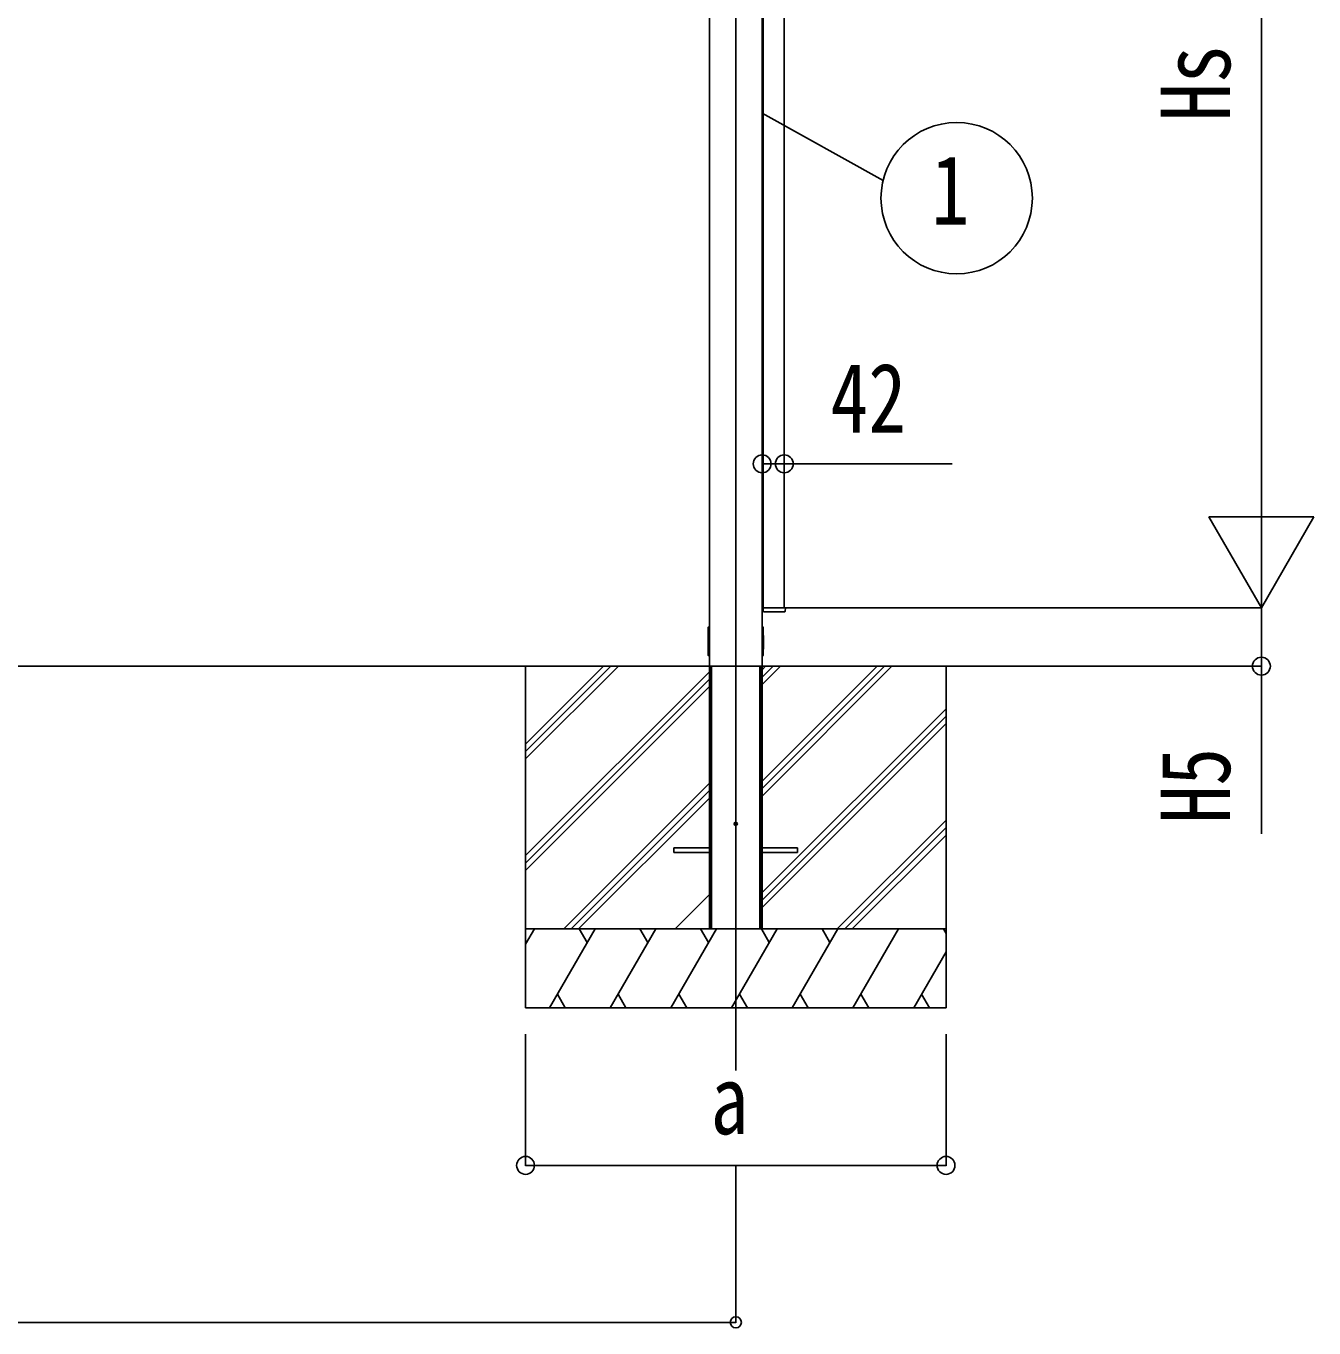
# Model space of a CAD drawing. Units: millimetres, scale not verified. Extents: x -16820 to 16820, y -11880 to 11880.
# Drawn here: x -7024 to -4574, y -6219 to -3742 of the extents above; entities that cross this region are included whole.
import ezdxf
from ezdxf.enums import TextEntityAlignment as Align

# ---------------------------------------------------------------- set-up
doc = ezdxf.new("R2010")
doc.units = ezdxf.units.MM
doc.header["$LTSCALE"] = 60
for name, color, linetype in [('0-3_YKK_12', 2, 'Continuous'), ('0-4_YKK_A1', 4, 'Continuous'), ('0-5_YKK_D', 6, 'Continuous')]:
    doc.layers.add(name, color=color, linetype=linetype)
doc.styles.add('ＭＳ ゴシック', font='')
doc.styles.get('ＭＳ ゴシック').set_extended_font_data('MS Gothic')

msp = doc.modelspace()

# ---------------------------------------------------------------- linework, layer by layer
at = {"layer": '0-3_YKK_12'}
msp.add_line((-5673.86, -2759.32), (-5673.86, -5729.26), dxfattribs=at)
at = {"layer": '0-4_YKK_A1'}
for p, q in [((-5723.86, -2589.06), (-5723.86, -4979.26)), ((-5623.86, -2589.06), (-5623.86, -4979.26)), ((-5621.56, -4848.99), (-5621.56, -2784.99)), ((-5581.56, -4848.99), (-5581.56, -2784.99)), ((-5581.56, -4848.99), (-5621.56, -4848.99)), ((-5621.56, -4848.99), (-5621.56, -4855.49)), ((-5620.56, -4848.99), (-5621.56, -4848.99)), ((-5608.26, -4848.99), (-5609.26, -4848.99)), ((-5620.56, -4856.49), (-5610.66, -4856.49)), ((-5608.66, -4856.49), (-5610.66, -4856.49)), ((-5608.66, -4856.49), (-5580.66, -4856.49)), ((-5726.36, -4916.69), (-5726.09, -4885.78)), ((-5621.63, -4885.78), (-5621.36, -4916.69)), ((-5726.16, -4939.69), (-5726.36, -4916.69)), ((-5621.36, -4916.69), (-5621.56, -4939.69)), ((-5622.06, -4939.99), (-5623.86, -4939.99)), ((-5621.86, -4939.99), (-5622.06, -4939.99)), ((-5004.93, -4959.99), (-14112.63, -4959.99)), ((-6073.78, -4959.99), (-6073.78, -5609.99)), ((-6073.78, -5136.62), (-5897.15, -4959.99)), ((-6073.78, -5122.47), (-5911.29, -4959.99)), ((-6073.78, -5108.33), (-5925.43, -4959.99)), ((-6073.78, -5320.46), (-5723.78, -4970.47)), ((-5723.86, -4959.99), (-5723.56, -4959.99)), ((-5723.56, -4959.99), (-5624.16, -4959.99)), ((-5721.36, -4959.99), (-5721.36, -5459.99)), ((-5719.86, -4959.99), (-5719.86, -5459.99)), ((-5624.16, -4959.99), (-5623.86, -4959.99)), ((-5623.86, -4959.99), (-5623.86, -5459.99)), ((-5623.78, -5207.12), (-5376.65, -4959.99)), ((-5623.78, -5192.97), (-5390.79, -4959.99)), ((-5623.78, -5178.83), (-5404.93, -4959.99)), ((-5623.78, -4994.98), (-5588.78, -4959.99)), ((-5623.78, -4980.84), (-5602.92, -4959.99)), ((-5623.78, -4966.7), (-5617.06, -4959.99)), ((-5273.78, -4959.99), (-5273.78, -5609.99)), ((-6073.78, -5334.6), (-5723.78, -4984.61)), ((-6073.78, -5348.75), (-5723.78, -4998.75)), ((-5623.78, -5390.96), (-5273.78, -5040.97)), ((-5623.78, -5405.1), (-5273.78, -5055.11)), ((-5623.78, -5419.25), (-5273.78, -5069.25)), ((-6001.17, -5459.99), (-5723.78, -5182.6)), ((-5987.03, -5459.99), (-5723.78, -5196.74)), ((-5972.88, -5459.99), (-5723.78, -5210.88)), ((-5480.67, -5459.99), (-5273.78, -5253.1)), ((-5466.53, -5459.99), (-5273.78, -5267.24)), ((-5452.38, -5459.99), (-5273.78, -5281.38)), ((-5791.43, -5305.49), (-5791.43, -5314.49)), ((-5723.93, -5305.49), (-5791.43, -5305.49)), ((-5723.93, -5314.49), (-5791.43, -5314.49)), ((-5623.93, -5305.49), (-5556.43, -5305.49)), ((-5623.93, -5314.49), (-5556.43, -5314.49)), ((-5556.43, -5305.49), (-5556.43, -5314.49)), ((-5789.04, -5459.99), (-5723.78, -5394.73)), ((-5273.78, -5459.99), (-6073.78, -5459.99)), ((-6073.78, -5488.93), (-6057.07, -5459.99)), ((-6028.2, -5609.99), (-5941.6, -5459.99)), ((-5956.6, -5485.97), (-5971.6, -5459.99)), ((-5912.73, -5609.99), (-5826.13, -5459.99)), ((-5841.13, -5485.97), (-5856.13, -5459.99)), ((-5797.26, -5609.99), (-5710.66, -5459.99)), ((-5725.66, -5485.97), (-5740.66, -5459.99)), ((-5721.36, -5459.99), (-5720.36, -5459.99)), ((-5720.36, -5459.99), (-5719.86, -5459.99)), ((-5719.86, -5459.99), (-5627.86, -5459.99)), ((-5681.79, -5609.99), (-5595.19, -5459.99)), ((-5610.19, -5485.97), (-5625.19, -5459.99)), ((-5624.16, -5459.99), (-5623.86, -5459.99)), ((-5566.32, -5609.99), (-5479.72, -5459.99)), ((-5494.72, -5485.97), (-5509.72, -5459.99)), ((-5450.85, -5609.99), (-5364.25, -5459.99)), ((-5273.78, -5468.65), (-5278.78, -5459.99)), ((-6072.07, -5485.97), (-6073.78, -5483.01)), ((-5335.38, -5609.99), (-5273.78, -5503.29)), ((-6013.2, -5584.01), (-5998.2, -5609.99)), ((-5897.73, -5584.01), (-5882.73, -5609.99)), ((-5782.26, -5584.01), (-5767.26, -5609.99)), ((-5666.79, -5584.01), (-5651.79, -5609.99)), ((-5551.32, -5584.01), (-5536.32, -5609.99)), ((-5435.85, -5584.01), (-5420.85, -5609.99)), ((-5320.38, -5584.01), (-5305.38, -5609.99)), ((-6073.78, -5609.99), (-5273.78, -5609.99))]:
    msp.add_line(p, q, dxfattribs=at)
for points in [[(-5609.26, -4848.99), (-5610.26, -4848.99), (-5620.56, -4848.99)], [(-5579.66, -4855.55), (-5579.26, -4848.99), (-5580.26, -4848.99), (-5608.26, -4848.99)], [(-5725.79, -4885.49), (-5725.59, -4885.49), (-5723.86, -4885.49)], [(-5623.86, -4885.49), (-5622.13, -4885.49), (-5621.93, -4885.49)], [(-5723.86, -4939.99), (-5725.66, -4939.99), (-5725.86, -4939.99)], [(-5723.86, -4959.99), (-5723.86, -5459.99), (-5723.56, -5459.99)], [(-5627.86, -4959.99), (-5627.86, -5459.99), (-5627.36, -5459.99), (-5626.36, -5459.99)], [(-5626.36, -4959.99), (-5626.36, -5459.99), (-5626.06, -5459.99), (-5624.16, -5459.99)], [(-5723.56, -5459.99), (-5721.66, -5459.99), (-5721.36, -5459.99)]]:
    msp.add_lwpolyline(points, dxfattribs=at)
msp.add_circle((-5673.86, -5259.99), 3, dxfattribs=at)
for centre, radius, start, end in [((-5620.56, -4855.49), 1, 180, 270), ((-5580.66, -4855.49), 1, 270, 356.5), ((-5725.79, -4885.79), 0.3, 90, 179.5), ((-5621.93, -4885.79), 0.3, 0.5, 90), ((-5725.86, -4939.69), 0.3, 180.5, 270), ((-5621.86, -4939.69), 0.3, 270, 359.5)]:
    msp.add_arc(centre, radius, start, end, dxfattribs=at)
at = {"layer": '0-5_YKK_D'}
for p, q in [((-4673.78, -2984.99), (-4673.78, -4648.99)), ((-5623.86, -3907.71), (-5393.54, -4035.73)), ((-4673.78, -4848.99), (-4673.78, -4502.58)), ((-4673.78, -4848.99), (-4773.78, -4675.78)), ((-4573.78, -4675.78), (-4773.78, -4675.78)), ((-4673.78, -4848.99), (-4573.78, -4675.78)), ((-5580.56, -4848.99), (-4672.78, -4848.99)), ((-5580.56, -4848.99), (-4672.78, -4848.99)), ((-5622.56, -4959.99), (-4672.78, -4959.99)), ((-6073.78, -5659.99), (-6073.78, -5910.99)), ((-5273.78, -5659.99), (-5273.78, -5910.99)), ((-6073.78, -5909.99), (-5273.78, -5909.99)), ((-5673.78, -5910.99), (-5673.73, -6209.67)), ((-13474.06, -6210.02), (-5673.73, -6208.67))]:
    msp.add_line(p, q, dxfattribs=at)
for points in [[(-5623.56, -4575.01), (-5581.56, -4575.01), (-5262.36, -4575.01)], [(-4673.78, -4848.99), (-4673.78, -4959.99), (-4673.78, -5279.19)]]:
    msp.add_lwpolyline(points, dxfattribs=at)
for centre, radius in [((-5253.55, -4069.46), 144), ((-5623.56, -4575.01), 17), ((-5581.56, -4575.01), 17), ((-4673.78, -4959.99), 17), ((-6073.78, -5909.99), 17), ((-5273.78, -5909.99), 17), ((-5673.73, -6208.67), 10.62)]:
    msp.add_circle(centre, radius, dxfattribs=at)

# ---------------------------------------------------------------- texts
at = {"layer": '0-5_YKK_D', "style": 'ＭＳ ゴシック', "width": 0.8}
for s, p in [('Hs', (-4693.78, -3922.59)), ('H5', (-4693.78, -5259.19))]:
    msp.add_text(s, height=132, rotation=90, dxfattribs=at).set_placement(p, align=Align.BOTTOM_LEFT)
for s, p in [('1', (-5301.55, -4159.46)), ('42', (-5493.56, -4555.01)), ('a', (-5721.78, -5889.99))]:
    msp.add_text(s, height=132, dxfattribs=at).set_placement(p, align=Align.BOTTOM_LEFT)

doc.saveas('drawing.dxf')
